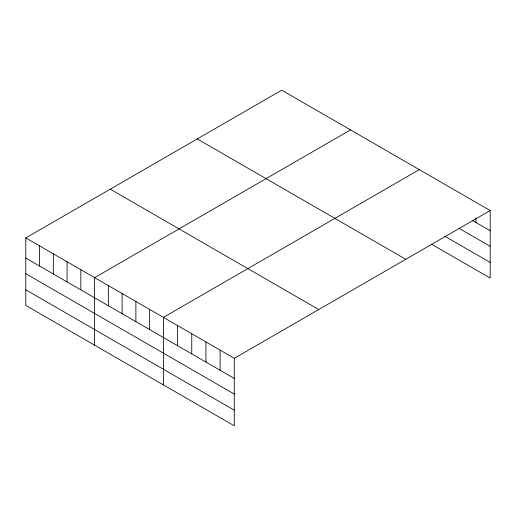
<?xml version="1.0" encoding="UTF-8"?>
<svg xmlns="http://www.w3.org/2000/svg" width="516" height="516" viewBox="0 0 516 516"><rect width="100%" height="100%" fill="white"/><g stroke="black" fill="none" stroke-linecap="round" stroke-linejoin="round"><path stroke-width="0.77" d="M490.2 210.547L281.71 90.177L25.8 237.928L25.8 305.453L234.29 425.823L234.29 358.298L490.2 210.547L490.2 278.072L431.466 244.165M350.512 129.903L94.602 277.647L94.602 345.172M419.315 169.622L163.404 317.372L163.404 384.897M472.65 220.564L490.2 230.697M459.143 228.401L490.2 246.332M444.966 236.328L490.2 262.438M197.26 138.933L405.75 259.303M110.25 189.172L318.74 309.542M25.8 237.928L234.29 358.298M25.8 258.077L234.29 378.447M25.8 273.712L234.29 394.082M25.8 289.818L234.29 410.188M476.023 217.681L476.023 222.512M220.113 350.112L220.113 370.262M205.936 341.927L205.936 362.077M191.759 333.742L191.759 353.892M177.581 325.557L177.581 345.707M149.64 309.426L149.64 329.576M135.882 301.479L135.882 321.629M122.124 293.54L122.124 313.689M108.36 285.593L108.36 305.743M80.844 269.707L80.844 289.857M67.08 261.76L67.08 281.91M53.322 253.814L53.322 273.964M39.558 245.874L39.558 266.024"/></g></svg>
